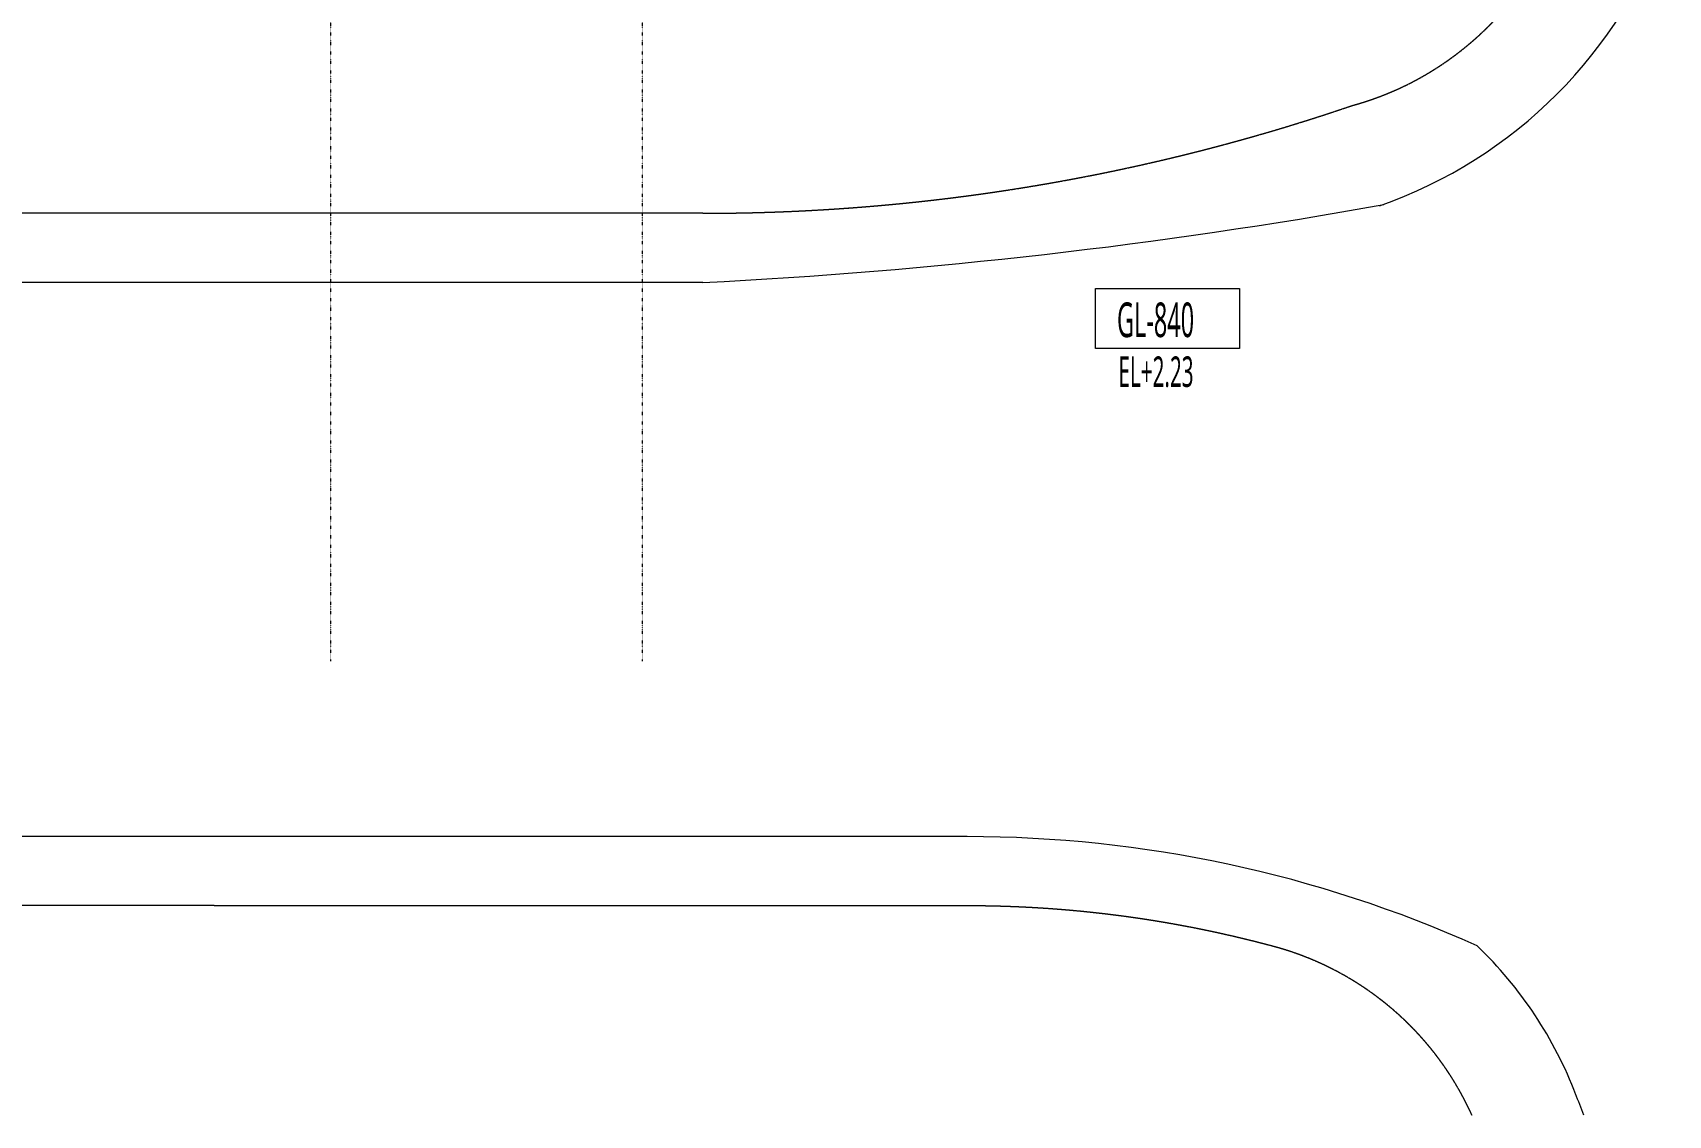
# Model space of a CAD drawing. Extents: x -76427 to 292734, y -42117 to 131250.
# Drawn here: x 244000 to 291236, y -42117 to -10852 of the extents above; entities that cross this region are included whole.
import ezdxf

# ---------------------------------------------------------------- set-up
doc = ezdxf.new("R2010")
doc.units = 0
doc.header["$LTSCALE"] = 10
for name, pattern in [('H12PL1$0$CENTERK4', [0.3582, 0.3333, -0.0083, 0.0083, -0.0083]), ('H12PL1$0$JJP_三點線', [0.9, 0.3, -0.15, 0, -0.15, 0, -0.15, 0, -0.15]), ('XFM7P10ICA$0$H12PL1$0$JJP_三點線', [0.9, 0.3, -0.15, 0, -0.15, 0, -0.15, 0, -0.15])]:
    doc.linetypes.add(name, pattern=pattern)
for name, color, linetype in [('H12PL1$0$L10_14_DOURO', 252, 'Continuous'), ('H12PL1$0$L10_14_LEVEL', 252, 'Continuous'), ('H12PL1$0$L10_14_SHIKICHI', 252, 'Continuous'), ('H12PL1$0$L10_14_SIKICHI', 252, 'Continuous'), ('H12PL1$0$S-GRID', 252, 'Continuous'), ('XFM7P10ICA$0$H12PL1$0$S-GRID', 252, 'Continuous')]:
    doc.layers.add(name, color=color, linetype=linetype)
doc.styles.add('H12PL1$0$Standard', font='', dxfattribs={"width": 0.8})
doc.styles.get('H12PL1$0$Standard').set_extended_font_data('Microsoft JhengHei')

# ---------------------------------------------------------------- blocks, each defined once
blk = doc.blocks.new('XFM7P10ICA$0$H12PL1')
at = {"layer": 'XFM7P10ICA$0$H12PL1$0$S-GRID', "linetype": 'XFM7P10ICA$0$H12PL1$0$JJP_三點線', "lineweight": 0}
for p, q in [((252600, 128250), (252600, -28000)), ((261600, 128250), (261600, -28000)), ((252600, -28000), (252600, -29000)), ((261600, -28000), (261600, -29000))]:
    blk.add_line(p, q, dxfattribs=at)
blk = doc.blocks.new('XFM7P10ICA')
blk.add_blockref('XFM7P10ICA$0$H12PL1', (0, 0))
blk = doc.blocks.new('H12PL1')
at = {"layer": 'H12PL1$0$L10_14_DOURO', "lineweight": 0}
for p, q in [((263350.86, -18066.2), (-720.36, -18001.66)), ((270987.98, -34068.07), (182239.32, -34046.38))]:
    blk.add_line(p, q, dxfattribs=at)
for centre, radius, start, end in [((278398.88, -3020.19), 13594.68, 289.315867, 340.785832), ((255513.66, 137413.61), 155677.21, 272.8856381, 280.1786819), ((270979.18, -70068.07), 36000, 65.83364, 89.985996), ((277551.1, -45733.86), 11794.8, 20.890379, 46.184257), ((232758.44, -63550.41), 60000, 20.9301108, 21.5670491)]:
    blk.add_arc(centre, radius, start, end, dxfattribs=at)
at = {"layer": 'H12PL1$0$L10_14_LEVEL', "lineweight": 0, "flags": 128}
blk.add_lwpolyline([(274692.13, -18238.17), (278854.31, -18238.17), (278854.31, -19973.94), (274692.13, -19973.94)], close=True, dxfattribs=at)
at = {"layer": 'H12PL1$0$L10_14_SIKICHI', "linetype": 'H12PL1$0$CENTERK4', "lineweight": 0}
for p, q in [((263351.35, -16066.2), (-23200, -15996.16)), ((263351.35, -16066.2), (-14000, -15998.41)), ((270987.49, -36068.07), (182238.83, -36046.38))]:
    blk.add_line(p, q, dxfattribs=at)
for centre, radius, start, end in [((279747.99, -4366.92), 8906.31, 285.329535, 344.772164), ((263365.66, 41933.8), 58000, 269.9858657, 288.8474735), ((263365.66, 41933.8), 58000, 269.9858657, 278.161939), ((270979.18, -70068.07), 34000, 75.122827, 89.985996), ((277551.1, -45733.86), 8794.8, 24.285636, 75.799498)]:
    blk.add_arc(centre, radius, start, end, dxfattribs=at)
at = {"layer": 'H12PL1$0$S-GRID', "linetype": 'H12PL1$0$JJP_三點線', "lineweight": 0}
for p, q in [((252600, 128250), (252600, -28000)), ((261600, 128250), (261600, -28000)), ((252600, -28000), (252600, -29000)), ((261600, -28000), (261600, -29000))]:
    blk.add_line(p, q, dxfattribs=at)
at = {"layer": 'H12PL1$0$L10_14_LEVEL', "linetype": 'Continuous', "lineweight": 0, "insert": (275313.52, -19149.79), "char_height": 1000, "attachment_point": 4, "style": 'H12PL1$0$Standard'}
blk.add_mtext('\\A1;{\\W0.52;GL-840}', dxfattribs=at)
at = {"layer": 'H12PL1$0$L10_14_SHIKICHI', "linetype": 'Continuous', "lineweight": 0, "insert": (275357.93, -20648.8), "char_height": 880, "attachment_point": 4, "style": 'H12PL1$0$Standard'}
blk.add_mtext('\\A1;{\\W0.52;EL+2.23}', dxfattribs=at)

msp = doc.modelspace()

# ---------------------------------------------------------------- block references
msp.add_blockref('XFM7P10ICA', (0, 0))

# ---------------------------------------------------------------- next in the draw order: block references
msp.add_blockref('H12PL1', (0, 0))

doc.saveas('drawing.dxf')
